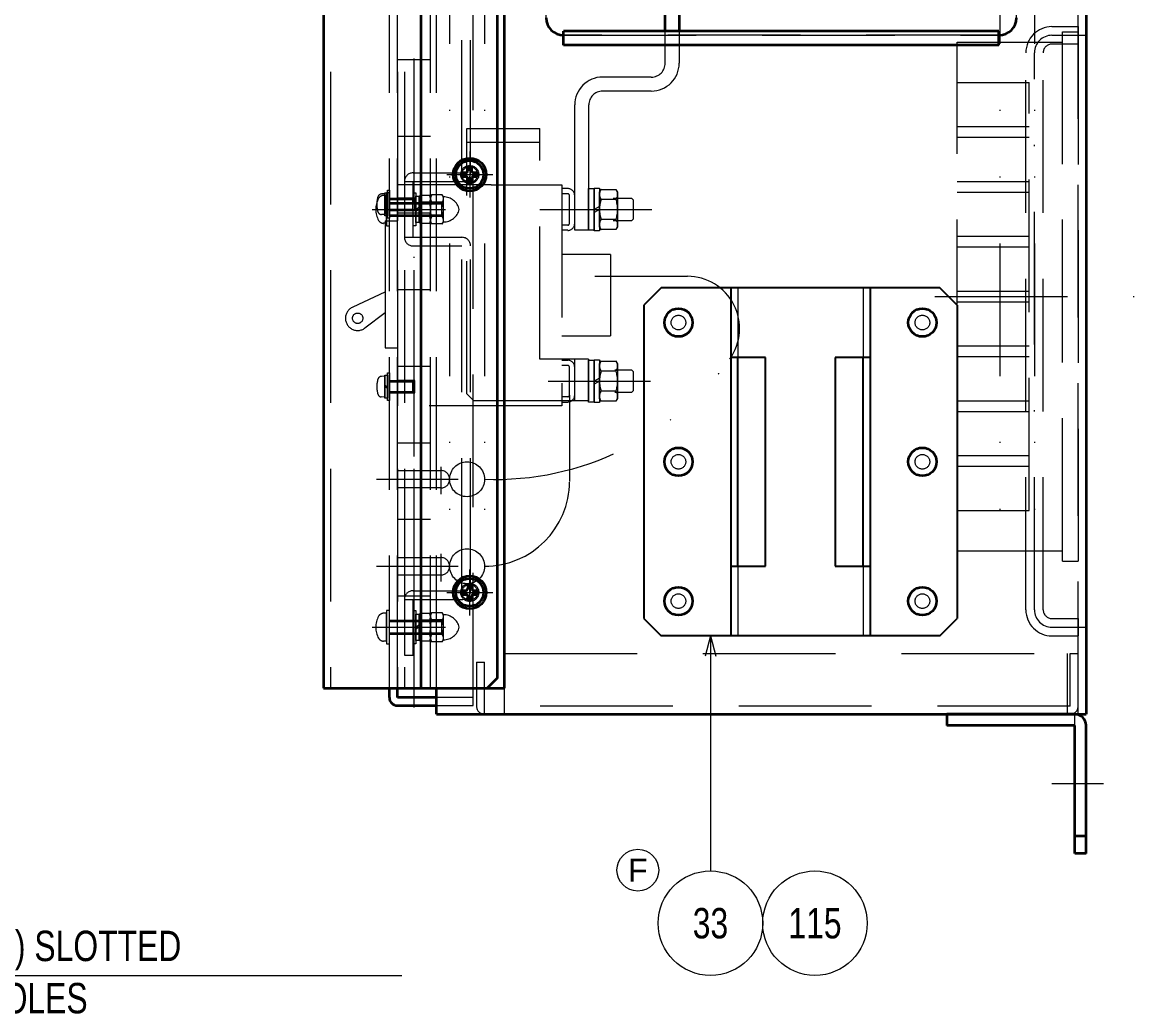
# Model space of a CAD drawing. Header units: millimetres. Extents: x 10 to 832, y 7 to 590.
# Drawn here: x 546.5 to 653, y 216.3 to 311.3 of the extents above; entities that cross this region are included whole.
import ezdxf
from ezdxf.enums import TextEntityAlignment as Align

# ---------------------------------------------------------------- set-up
doc = ezdxf.new("R2010")
doc.units = ezdxf.units.MM
for name, pattern in [('DASHDOT', [25.3, 12.7, -6.3, 0, -6.3]), ('DASHED', [19, 12.7, -6.3]), ('DIVIDE', [31.6, 12.7, -6.3, 0, -6.3, 0, -6.3])]:
    doc.linetypes.add(name, pattern=pattern)
for name, color, linetype in [('GR1_01', 7, 'Continuous'), ('GR1_02', 7, 'Continuous'), ('GR1_03', 7, 'Continuous'), ('GR1_04', 7, 'Continuous'), ('GR1_05', 7, 'Continuous'), ('GR1_06', 7, 'Continuous'), ('GR1_07', 7, 'Continuous'), ('GR1_10', 7, 'Continuous'), ('GR1_11', 7, 'Continuous'), ('GR1_15', 7, 'Continuous'), ('GR1_16', 7, 'Continuous'), ('GR1_17', 7, 'Continuous'), ('GR1_teisei', 7, 'Continuous')]:
    doc.layers.add(name, color=color, linetype=linetype)
doc.styles.add('HG丸ｺﾞｼｯｸM-PRO', font='')
doc.styles.get('HG丸ｺﾞｼｯｸM-PRO').set_extended_font_data('HG丸ｺﾞｼｯｸM-PRO')

# ---------------------------------------------------------------- blocks, each defined once
blk = doc.blocks.new('BLKF075')
at = {"layer": 'GR1_01', "color": 3, "linetype": 'Continuous', "lineweight": 35}
for p, q in [((581.67, 382.5), (581.67, 383.4)), ((582.43, 384.17), (586.17, 384.17)), ((582.43, 383.4), (586.17, 383.4)), ((582.43, 382.5), (582.43, 383.4)), ((581.67, 246.6), (581.67, 247.5)), ((582.43, 246.6), (582.43, 247.5)), ((586.17, 246.6), (582.43, 246.6)), ((582.43, 245.83), (586.17, 245.83))]:
    blk.add_line(p, q, dxfattribs=at)
at = {"layer": 'GR1_01', "color": 4, "linetype": 'DASHED', "lineweight": 13}
for p, q in [((586.17, 384.17), (589.67, 384.17)), ((586.17, 383.4), (589.67, 383.4)), ((589.67, 245.83), (589.67, 384.17)), ((581.67, 247.5), (581.67, 382.5)), ((582.43, 247.5), (582.43, 382.5)), ((589.67, 246.6), (586.17, 246.6)), ((586.17, 245.83), (589.67, 245.83))]:
    blk.add_line(p, q, dxfattribs=at)
at = {"layer": 'GR1_01', "color": 3, "linetype": 'Continuous', "lineweight": 35}
for centre, start, end in [((582.43, 383.4), 90, 180), ((582.43, 246.6), 180, 270)]:
    blk.add_arc(centre, 0.767, start, end, dxfattribs=at)
blk = doc.blocks.new('BLKF077')
at = {"layer": 'GR1_02', "color": 3, "linetype": 'Continuous', "lineweight": 35}
for p, q in [((586.17, 385), (648.33, 385)), ((586.17, 382.5), (586.17, 385)), ((648.33, 385), (648.33, 245)), ((586.17, 245), (586.17, 247.5)), ((586.17, 245), (648.33, 245))]:
    blk.add_line(p, q, dxfattribs=at)
at = {"layer": 'GR1_02', "color": 4, "linetype": 'DASHED', "lineweight": 13}
for p, q in [((647.57, 245), (647.57, 385)), ((586.17, 247.5), (586.17, 382.5))]:
    blk.add_line(p, q, dxfattribs=at)
blk = doc.blocks.new('BLKF078')
at = {"layer": 'GR1_02', "color": 4, "linetype": 'DASHED', "lineweight": 13}
for p, q in [((592.67, 245), (592.67, 250.83)), ((592.67, 250.83), (646.57, 250.83)), ((646.57, 245), (646.57, 250.83)), ((646.8, 245.77), (646.8, 250.83)), ((646.8, 250.83), (647.57, 250.83)), ((647.57, 245.77), (647.57, 250.83)), ((590, 250), (590.77, 250)), ((590, 250), (590, 245.77)), ((590.77, 245), (590.77, 250)), ((646.8, 245.77), (590.77, 245.77)), ((590.77, 245), (646.8, 245))]:
    blk.add_line(p, q, dxfattribs=at)
for centre, start, end in [((590.77, 245.77), 180, 270), ((646.8, 245.77), 270, 0)]:
    blk.add_arc(centre, 0.767, start, end, dxfattribs=at)
blk = doc.blocks.new('BLKF081')
at = {"layer": 'GR1_07', "color": 4, "linetype": 'DASHDOT', "lineweight": 13}
for p, q in [((584.02, 383.99), (584.02, 245.66)), ((589.35, 374.47), (589.35, 378.87)), ((587.15, 376.67), (591.55, 376.67)), ((580.36, 373.33), (586.36, 373.33)), ((589.35, 334.47), (589.35, 338.87)), ((587.15, 336.67), (591.55, 336.67)), ((580.36, 333.33), (586.36, 333.33)), ((589.35, 298.87), (589.35, 294.47)), ((587.15, 296.67), (591.55, 296.67)), ((580.36, 293.33), (586.36, 293.33)), ((589.35, 254.47), (589.35, 258.87)), ((587.15, 256.67), (591.55, 256.67)), ((580.36, 253.33), (586.36, 253.33))]:
    blk.add_line(p, q, dxfattribs=at)
at = {"layer": 'GR1_07', "color": 4, "linetype": 'DASHED', "lineweight": 13}
for p, q in [((582.43, 382.5), (582.43, 247.5)), ((591.02, 382.5), (582.43, 382.5)), ((583.1, 382.5), (583.1, 247.5)), ((585.6, 247.5), (585.6, 382.5)), ((582.43, 373.67), (584.1, 373.67)), ((584.1, 373.67), (585.6, 373.67)), ((582.43, 366.33), (584.1, 366.33)), ((584.1, 366.33), (585.6, 366.33)), ((582.43, 359), (584.1, 359)), ((584.1, 359), (585.6, 359)), ((582.43, 351.67), (584.1, 351.67)), ((584.1, 351.67), (585.6, 351.67)), ((582.43, 344.33), (584.1, 344.33)), ((584.1, 344.33), (585.6, 344.33)), ((582.43, 337), (584.1, 337)), ((584.1, 337), (585.6, 337)), ((582.43, 329.67), (584.1, 329.67)), ((584.1, 329.67), (585.6, 329.67)), ((582.43, 322.33), (584.1, 322.33)), ((584.1, 322.33), (585.6, 322.33)), ((582.43, 315), (584.1, 315)), ((584.1, 315), (585.6, 315)), ((582.43, 307.67), (584.1, 307.67)), ((584.1, 307.67), (585.6, 307.67)), ((582.43, 300.33), (584.1, 300.33)), ((584.1, 300.33), (585.6, 300.33)), ((582.43, 293), (584.1, 293)), ((584.1, 293), (585.6, 293)), ((582.43, 285.67), (584.1, 285.67)), ((584.1, 285.67), (585.6, 285.67)), ((582.43, 278.33), (584.1, 278.33)), ((584.1, 278.33), (585.6, 278.33)), ((582.43, 271), (584.1, 271)), ((584.1, 271), (585.6, 271)), ((582.43, 263.67), (584.1, 263.67)), ((584.1, 263.67), (585.6, 263.67)), ((582.43, 256.33), (584.1, 256.33)), ((584.1, 256.33), (585.6, 256.33)), ((582.43, 247.5), (591.02, 247.5))]:
    blk.add_line(p, q, dxfattribs=at)
at = {"layer": 'GR1_07', "color": 3, "linetype": 'Continuous', "lineweight": 35}
for p, q in [((592.68, 382.5), (591.02, 382.5)), ((592.68, 247.5), (592.68, 382.5)), ((591.02, 247.5), (592.68, 247.5))]:
    blk.add_line(p, q, dxfattribs=at)
at = {"layer": 'GR1_07', "color": 4, "linetype": 'DASHED', "lineweight": 13}
for centre in [(589.35, 376.67), (589.35, 336.67), (589.35, 296.67), (589.35, 256.67)]:
    blk.add_circle(centre, 0.867, dxfattribs=at)
blk = doc.blocks.new('BLKF083')
at = {"layer": 'GR1_10', "color": 3, "linetype": 'Continuous', "lineweight": 35}
for p, q in [((589.17, 297.4), (589.53, 297.4)), ((589.17, 297.4), (589.17, 297.03)), ((589.53, 297.4), (589.53, 297.03)), ((588.62, 296.85), (588.62, 296.48)), ((588.62, 296.85), (588.98, 296.85)), ((588.62, 296.48), (588.98, 296.48)), ((589.17, 296.3), (589.17, 295.93)), ((589.53, 296.3), (589.53, 295.93)), ((589.72, 296.85), (590.08, 296.85)), ((589.72, 296.48), (590.08, 296.48)), ((590.08, 296.85), (590.08, 296.48)), ((589.17, 295.93), (589.53, 295.93))]:
    blk.add_line(p, q, dxfattribs=at)
for radius in [1.58, 1.33]:
    blk.add_circle((589.35, 296.67), radius, dxfattribs=at)
for centre, start, end in [((588.98, 297.03), 270, 0), ((589.72, 297.03), 180, 270), ((588.98, 296.3), 0, 90), ((589.72, 296.3), 90, 180)]:
    blk.add_arc(centre, 0.183, start, end, dxfattribs=at)
blk = doc.blocks.new('BLKF084')
at = {"layer": 'GR1_10', "color": 3, "linetype": 'Continuous', "lineweight": 35}
for p, q in [((588.62, 256.85), (588.62, 256.48)), ((588.62, 256.85), (588.98, 256.85)), ((589.17, 257.4), (589.53, 257.4)), ((589.17, 257.4), (589.17, 257.03)), ((589.53, 257.4), (589.53, 257.03)), ((589.72, 256.85), (590.08, 256.85)), ((590.08, 256.85), (590.08, 256.48)), ((588.62, 256.48), (588.98, 256.48)), ((589.17, 256.3), (589.17, 255.93)), ((589.17, 255.93), (589.53, 255.93)), ((589.53, 256.3), (589.53, 255.93)), ((589.72, 256.48), (590.08, 256.48))]:
    blk.add_line(p, q, dxfattribs=at)
for radius in [1.58, 1.33]:
    blk.add_circle((589.35, 256.67), radius, dxfattribs=at)
for centre, start, end in [((588.98, 257.03), 270, 0), ((589.72, 257.03), 180, 270), ((588.98, 256.3), 0, 90), ((589.72, 256.3), 90, 180)]:
    blk.add_arc(centre, 0.183, start, end, dxfattribs=at)
blk = doc.blocks.new('BLKF086')
at = {"layer": 'GR1_04', "color": 4, "linetype": 'DASHED', "lineweight": 13}
for p, q in [((591.41, 295.69), (582.43, 295.69)), ((582.43, 295.69), (582.43, 292.24)), ((591.41, 295.69), (598.17, 295.69)), ((598.17, 295.69), (598.17, 274.53)), ((598.73, 295.33), (598.17, 295.33)), ((598.73, 294.83), (598.17, 294.83)), ((598.9, 291.99), (598.9, 294.66)), ((599.4, 291.99), (599.4, 294.66)), ((604.85, 294.39), (603.07, 294.39)), ((604.85, 294.39), (605.02, 294.22)), ((605.02, 292.44), (605.02, 294.22)), ((581.25, 292.24), (581.67, 292.24)), ((581.25, 292.24), (581.25, 280.08)), ((581.67, 292.24), (582.43, 292.24)), ((598.73, 291.83), (598.17, 291.83)), ((603.07, 292.27), (604.85, 292.27)), ((605.02, 292.44), (604.85, 292.27)), ((598.73, 291.33), (598.17, 291.33)), ((602.83, 289.01), (598.17, 289.01)), ((602.83, 289.01), (602.83, 281.22)), ((581.24, 285.42), (578.17, 283.98)), ((579.33, 281.98), (581.25, 283.47)), ((598.17, 281.22), (602.83, 281.22)), ((581.25, 280.08), (581.67, 280.08)), ((581.67, 280.08), (582.43, 280.08)), ((582.43, 280.08), (582.43, 274.53)), ((598.17, 278.89), (598.73, 278.89)), ((598.73, 278.39), (598.17, 278.39)), ((598.9, 275.56), (598.9, 278.23)), ((599.4, 275.56), (599.4, 278.23)), ((604.85, 277.95), (603.23, 277.95)), ((604.85, 277.95), (605.02, 277.79)), ((605.02, 276), (605.02, 277.79)), ((603.23, 275.84), (604.85, 275.84)), ((605.02, 276), (604.85, 275.84)), ((598.73, 275.39), (598.17, 275.39)), ((598.17, 274.89), (598.73, 274.89)), ((598.17, 274.53), (582.43, 274.53))]:
    blk.add_line(p, q, dxfattribs=at)
blk.add_circle((578.63, 282.91), 0.5, dxfattribs=at)
for centre, radius, start, end in [((598.73, 294.66), 0.667, 0, 90), ((598.73, 294.66), 0.167, 0, 90), ((598.73, 291.99), 0.667, 270, 0), ((598.73, 291.99), 0.167, 270, 0), ((578.63, 282.91), 1.17, 113.3364, 306.7648), ((598.73, 278.23), 0.667, 0, 90), ((598.73, 278.23), 0.167, 0, 90), ((598.73, 275.56), 0.667, 270, 0), ((598.73, 275.56), 0.167, 270, 0)]:
    blk.add_arc(centre, radius, start, end, dxfattribs=at)
blk = doc.blocks.new('BLKF085')
at = {"layer": 'GR1_04', "color": 4, "linetype": 'DASHED', "lineweight": 13}
for p, q in [((584.1, 294.41), (582.43, 294.41)), ((584.1, 293.24), (584.1, 294.41)), ((582.43, 293.24), (584.1, 293.24)), ((584.1, 276.94), (582.43, 276.94)), ((584.1, 275.78), (584.1, 276.94)), ((582.43, 275.78), (584.1, 275.78))]:
    blk.add_line(p, q, dxfattribs=at)
blk.add_blockref('BLKF086', (0, 0), dxfattribs=at)
blk = doc.blocks.new('BLKF087')
at = {"layer": 'GR1_04', "color": 4, "linetype": 'DASHED', "lineweight": 13}
for p, q in [((581.23, 294.93), (581.5, 294.93)), ((581.23, 292.73), (581.23, 294.93)), ((581.5, 295.16), (581.67, 295.16)), ((581.5, 292.49), (581.5, 295.16)), ((581.5, 294.93), (581.5, 292.73)), ((581.67, 295.16), (581.67, 292.49)), ((581.23, 294.83), (580.9, 294.81)), ((581.23, 294.83), (581.23, 292.83)), ((581.23, 293.98), (581.5, 293.83)), ((581.23, 293.83), (581.5, 293.67)), ((581.67, 294.41), (583.88, 294.41)), ((581.67, 294.41), (581.67, 293.24)), ((581.67, 294.29), (583.88, 294.29)), ((583.88, 294.41), (583.88, 293.24)), ((581.23, 292.83), (580.9, 292.84)), ((581.67, 293.36), (583.88, 293.36)), ((581.67, 293.24), (583.88, 293.24)), ((581.5, 292.73), (581.23, 292.73)), ((581.67, 292.49), (581.5, 292.49))]:
    blk.add_line(p, q, dxfattribs=at)
for centre, radius, start, end in [((583.13, 293.83), 2.67, 164.458, 195.542), ((580.92, 294.44), 0.367, 93, 164.458), ((580.92, 293.21), 0.367, 195.542, 267)]:
    blk.add_arc(centre, radius, start, end, dxfattribs=at)
blk = doc.blocks.new('BLKF088')
at = {"layer": 'GR1_04', "color": 4, "linetype": 'DASHED', "lineweight": 13}
for p, q in [((581.23, 277.36), (580.9, 277.34)), ((581.23, 277.46), (581.5, 277.46)), ((581.23, 275.26), (581.23, 277.46)), ((581.23, 277.36), (581.23, 275.36)), ((581.5, 277.69), (581.67, 277.69)), ((581.5, 275.03), (581.5, 277.69)), ((581.5, 277.46), (581.5, 275.26)), ((581.67, 277.69), (581.67, 275.03)), ((581.67, 276.94), (583.88, 276.94)), ((581.67, 276.94), (581.67, 275.78)), ((581.67, 276.83), (583.88, 276.83)), ((583.88, 276.94), (583.88, 275.78)), ((581.23, 276.51), (581.5, 276.36)), ((581.23, 276.36), (581.5, 276.21)), ((581.67, 275.89), (583.88, 275.89)), ((581.67, 275.78), (583.88, 275.78)), ((581.23, 275.36), (580.9, 275.38)), ((581.5, 275.26), (581.23, 275.26)), ((581.67, 275.03), (581.5, 275.03))]:
    blk.add_line(p, q, dxfattribs=at)
for centre, radius, start, end in [((583.13, 276.36), 2.67, 164.458, 195.542), ((580.92, 276.98), 0.367, 93, 164.458), ((580.92, 275.74), 0.367, 195.542, 267)]:
    blk.add_arc(centre, radius, start, end, dxfattribs=at)
blk = doc.blocks.new('BLKF111')
at = {"layer": 'GR1_05', "color": 4, "linetype": 'DASHED', "lineweight": 13}
for p, q in [((589.07, 275.67), (589.07, 301.09)), ((589.07, 301.09), (596.07, 301.09)), ((596.07, 279.01), (596.07, 301.09)), ((589.07, 299.76), (596.07, 299.76)), ((600.73, 279.01), (596.07, 279.01)), ((599.4, 275.01), (599.4, 279.01)), ((600.73, 279.01), (600.73, 275.01)), ((589.73, 275.01), (589.07, 275.67)), ((600.73, 275.01), (589.73, 275.01))]:
    blk.add_line(p, q, dxfattribs=at)
blk = doc.blocks.new('BLKF201')
at = {"layer": 'GR1_02', "color": 4, "linetype": 'DASHED', "lineweight": 13}
for p, q in [((598.33, 376.67), (640, 376.67)), ((596.67, 311.67), (596.67, 375)), ((641.67, 311.67), (641.67, 375)), ((598.33, 310), (640, 310))]:
    blk.add_line(p, q, dxfattribs=at)
at = {"layer": 'GR1_02', "color": 3, "linetype": 'Continuous', "lineweight": 35}
for centre, start, end in [((598.33, 375), 90, 180), ((640, 375), 360, 90), ((598.33, 311.67), 180, 270), ((640, 311.67), 270, 360)]:
    blk.add_arc(centre, 1.67, start, end, dxfattribs=at)
blk = doc.blocks.new('BLKF204')
at = {"layer": 'GR1_11', "color": 3, "linetype": 'Continuous', "lineweight": 35}
for p, q in [((640, 310.4), (598.33, 310.4)), ((598.33, 309.07), (598.33, 310.4)), ((640, 309.07), (640, 310.4)), ((640, 309.07), (598.33, 309.07))]:
    blk.add_line(p, q, dxfattribs=at)
at = {"layer": 'GR1_11', "color": 4, "linetype": 'DASHED', "lineweight": 13}
blk.add_line((640, 310), (598.33, 310), dxfattribs=at)
blk = doc.blocks.new('BLKF221')
at = {"layer": 'GR1_02', "color": 3, "linetype": 'Continuous', "lineweight": 35}
for p, q in [((647.27, 245), (635, 245)), ((635, 245), (635, 243.93)), ((647.27, 243.93), (635, 243.93)), ((647.27, 231.67), (647.27, 243.93)), ((648.33, 231.67), (648.33, 243.93)), ((648.33, 233.33), (647.27, 233.33)), ((648.33, 231.67), (647.27, 231.67))]:
    blk.add_line(p, q, dxfattribs=at)
at = {"layer": 'GR1_02', "color": 4, "linetype": 'DASHED', "lineweight": 13}
blk.add_line((647.27, 243.93), (647.27, 245), dxfattribs=at)
at = {"layer": 'GR1_02', "color": 4, "linetype": 'DASHDOT', "lineweight": 13}
blk.add_line((650.01, 238.33), (645.06, 238.33), dxfattribs=at)
at = {"layer": 'GR1_02', "color": 3, "linetype": 'Continuous', "lineweight": 35}
blk.add_arc((647.27, 243.93), 1.07, 0, 90, dxfattribs=at)
blk = doc.blocks.new('BLKF243')
at = {"layer": 'GR1_10', "color": 4, "linetype": 'DASHED', "lineweight": 13}
for p, q in [((583.93, 251.75), (583.93, 254.92)), ((583.93, 254.92), (584.2, 254.92)), ((584.2, 254.92), (584.2, 251.75)), ((584.2, 252.07), (584.2, 254.6)), ((584.2, 254.6), (584.53, 254.6)), ((584.53, 254.5), (584.64, 254.68)), ((584.53, 254.6), (584.53, 252.07)), ((584.53, 252.17), (584.53, 254.5)), ((584.64, 254.68), (585.5, 254.68)), ((585.5, 254.68), (585.6, 254.5)), ((585.6, 254.5), (585.6, 252.17)), ((584.53, 253.53), (584.2, 253.33)), ((585.5, 254.01), (584.64, 254.01)), ((584.53, 253.33), (584.2, 253.14)), ((585.5, 252.66), (584.64, 252.66)), ((584.2, 251.75), (583.93, 251.75)), ((584.53, 252.07), (584.2, 252.07)), ((584.64, 251.99), (584.53, 252.17)), ((585.5, 251.99), (584.64, 251.99)), ((585.6, 252.17), (585.5, 251.99))]:
    blk.add_line(p, q, dxfattribs=at)
for centre, radius, start, end in [((585.13, 254.34), 0.596, 145.6158, 214.3842), ((585, 254.34), 0.596, 325.6158, 34.3842), ((586.76, 253.33), 2.23, 162.412, 197.588), ((583.37, 253.33), 2.23, 342.412, 17.588), ((585.13, 252.32), 0.596, 145.6158, 214.3842), ((585, 252.32), 0.596, 325.6158, 34.3842)]:
    blk.add_arc(centre, radius, start, end, dxfattribs=at)
blk = doc.blocks.new('BLKF244')
at = {"layer": 'GR1_10', "color": 4, "linetype": 'DASHED', "lineweight": 13}
for p, q in [((585.71, 254.72), (585.6, 254.54)), ((585.6, 254.38), (585.6, 254.54)), ((586.73, 254.72), (585.71, 254.72)), ((586.84, 254.54), (586.73, 254.72)), ((586.84, 254.38), (586.84, 254.54)), ((585.6, 253.33), (585.6, 254.38)), ((586.73, 254.03), (585.71, 254.03)), ((586.84, 253.33), (586.84, 254.38)), ((585.6, 252.29), (585.6, 253.33)), ((586.73, 252.64), (585.71, 252.64)), ((586.84, 252.29), (586.84, 253.33)), ((585.6, 252.13), (585.6, 252.29)), ((585.6, 252.13), (585.71, 251.94)), ((586.73, 251.94), (585.71, 251.94)), ((586.73, 251.94), (586.84, 252.13)), ((586.84, 252.13), (586.84, 252.29))]:
    blk.add_line(p, q, dxfattribs=at)
for centre, start, end in [((586.84, 252.98), 12.9987, 90), ((586.84, 253.68), 270, 347.0013)]:
    blk.add_arc(centre, 1.55, start, end, dxfattribs=at)
for points in [[(585.71, 254.72), (585.64, 254.61), (585.6, 254.49), (585.6, 254.38)], [(586.73, 254.03), (586.8, 254.14), (586.84, 254.26), (586.84, 254.38)], [(585.71, 252.64), (585.64, 252.53), (585.6, 252.41), (585.6, 252.29)], [(586.73, 251.94), (586.8, 252.06), (586.84, 252.17), (586.84, 252.29)]]:
    blk.add_open_spline(points, degree=3, dxfattribs=at)
for points in [[(586.84, 254.38), (586.84, 254.43), (586.83, 254.49), (586.79, 254.61), (586.76, 254.67), (586.73, 254.72)], [(585.6, 254.38), (585.6, 254.32), (585.61, 254.26), (585.65, 254.14), (585.67, 254.08), (585.71, 254.03)], [(585.6, 253.33), (585.6, 253.45), (585.61, 253.57), (585.65, 253.8), (585.68, 253.92), (585.71, 254.03)], [(586.84, 253.33), (586.84, 253.45), (586.83, 253.57), (586.79, 253.8), (586.76, 253.92), (586.73, 254.03)], [(585.71, 252.64), (585.67, 252.75), (585.65, 252.87), (585.61, 253.1), (585.6, 253.22), (585.6, 253.33)], [(586.73, 252.64), (586.76, 252.75), (586.79, 252.87), (586.83, 253.1), (586.84, 253.22), (586.84, 253.33)], [(586.84, 252.29), (586.84, 252.35), (586.83, 252.41), (586.79, 252.53), (586.76, 252.58), (586.73, 252.64)], [(585.6, 252.29), (585.6, 252.23), (585.61, 252.17), (585.65, 252.06), (585.67, 252), (585.71, 251.94)]]:
    blk.add_open_spline(points, degree=3, knots=[0, 0, 0, 0, 0.5, 0.5, 1, 1, 1, 1], dxfattribs=at)
blk = doc.blocks.new('BLKF245')
at = {"layer": 'GR1_10', "color": 4, "linetype": 'DASHED', "lineweight": 13}
for p, q in [((581.4, 254.67), (581.11, 254.67)), ((581.67, 254.92), (581.4, 254.92)), ((581.4, 254.92), (581.4, 251.75)), ((581.4, 252), (581.4, 254.67)), ((581.67, 251.75), (581.67, 254.92)), ((581.67, 254), (586.69, 254)), ((581.67, 252.67), (581.67, 254)), ((581.67, 253.87), (586.69, 253.87)), ((586.69, 252.67), (586.69, 254)), ((581.67, 252.8), (586.69, 252.8)), ((581.67, 252.67), (586.69, 252.67)), ((581.4, 252), (581.11, 252)), ((581.4, 251.75), (581.67, 251.75))]:
    blk.add_line(p, q, dxfattribs=at)
at = {"layer": 'GR1_10', "color": 4, "linetype": 'DASHDOT', "lineweight": 13}
blk.add_line((580.03, 253.33), (587.03, 253.33), dxfattribs=at)
at = {"layer": 'GR1_10', "color": 4, "linetype": 'DASHED', "lineweight": 13}
for centre, radius, start, end in [((581.11, 254.13), 0.542, 90, 150.8446), ((582.53, 253.33), 2.17, 150.8446, 209.1554), ((581.11, 252.54), 0.542, 209.1554, 270)]:
    blk.add_arc(centre, radius, start, end, dxfattribs=at)
blk = doc.blocks.new('BLKF246')
at = {"layer": 'GR1_10', "color": 4, "linetype": 'DASHED', "lineweight": 13}
for p, q in [((583.93, 291.75), (583.93, 294.92)), ((583.93, 294.92), (584.2, 294.92)), ((584.2, 294.92), (584.2, 291.75)), ((584.2, 292.07), (584.2, 294.6)), ((584.2, 294.6), (584.53, 294.6)), ((584.53, 294.5), (584.64, 294.68)), ((584.53, 294.6), (584.53, 292.07)), ((584.53, 292.17), (584.53, 294.5)), ((584.64, 294.68), (585.5, 294.68)), ((585.5, 294.01), (584.64, 294.01)), ((585.5, 294.68), (585.6, 294.5)), ((585.6, 294.5), (585.6, 292.17)), ((584.53, 293.53), (584.2, 293.33)), ((584.53, 293.33), (584.2, 293.14)), ((584.2, 291.75), (583.93, 291.75)), ((584.53, 292.07), (584.2, 292.07)), ((584.64, 291.99), (584.53, 292.17)), ((585.5, 292.66), (584.64, 292.66)), ((585.5, 291.99), (584.64, 291.99)), ((585.6, 292.17), (585.5, 291.99))]:
    blk.add_line(p, q, dxfattribs=at)
for centre, radius, start, end in [((585.13, 294.34), 0.596, 145.6158, 214.3842), ((586.76, 293.33), 2.23, 162.412, 197.588), ((585, 294.34), 0.596, 325.6158, 34.3842), ((583.37, 293.33), 2.23, 342.412, 17.588), ((585.13, 292.32), 0.596, 145.6158, 214.3842), ((585, 292.32), 0.596, 325.6158, 34.3842)]:
    blk.add_arc(centre, radius, start, end, dxfattribs=at)
blk = doc.blocks.new('BLKF247')
at = {"layer": 'GR1_10', "color": 4, "linetype": 'DASHED', "lineweight": 13}
for p, q in [((585.71, 294.72), (585.6, 294.54)), ((585.6, 294.38), (585.6, 294.54)), ((585.6, 293.33), (585.6, 294.38)), ((586.73, 294.72), (585.71, 294.72)), ((586.73, 294.03), (585.71, 294.03)), ((586.84, 294.54), (586.73, 294.72)), ((586.84, 294.38), (586.84, 294.54)), ((586.84, 293.33), (586.84, 294.38)), ((585.6, 292.29), (585.6, 293.33)), ((586.84, 292.29), (586.84, 293.33)), ((585.6, 292.13), (585.6, 292.29)), ((585.6, 292.13), (585.71, 291.94)), ((586.73, 292.64), (585.71, 292.64)), ((586.73, 291.94), (585.71, 291.94)), ((586.73, 291.94), (586.84, 292.13)), ((586.84, 292.13), (586.84, 292.29))]:
    blk.add_line(p, q, dxfattribs=at)
for centre, start, end in [((586.84, 292.98), 12.9987, 90), ((586.84, 293.68), 270, 347.0013)]:
    blk.add_arc(centre, 1.55, start, end, dxfattribs=at)
for points in [[(585.71, 294.72), (585.64, 294.61), (585.6, 294.49), (585.6, 294.38)], [(586.73, 294.03), (586.8, 294.14), (586.84, 294.26), (586.84, 294.38)], [(585.71, 292.64), (585.64, 292.53), (585.6, 292.41), (585.6, 292.29)], [(586.73, 291.94), (586.8, 292.06), (586.84, 292.17), (586.84, 292.29)]]:
    blk.add_open_spline(points, degree=3, dxfattribs=at)
for points in [[(585.6, 294.38), (585.6, 294.32), (585.61, 294.26), (585.65, 294.14), (585.67, 294.08), (585.71, 294.03)], [(585.6, 293.33), (585.6, 293.45), (585.61, 293.57), (585.65, 293.8), (585.68, 293.92), (585.71, 294.03)], [(586.84, 294.38), (586.84, 294.43), (586.83, 294.49), (586.79, 294.61), (586.76, 294.67), (586.73, 294.72)], [(586.84, 293.33), (586.84, 293.45), (586.83, 293.57), (586.79, 293.8), (586.76, 293.92), (586.73, 294.03)], [(585.71, 292.64), (585.67, 292.75), (585.65, 292.87), (585.61, 293.1), (585.6, 293.22), (585.6, 293.33)], [(586.73, 292.64), (586.76, 292.75), (586.79, 292.87), (586.83, 293.1), (586.84, 293.22), (586.84, 293.33)], [(585.6, 292.29), (585.6, 292.23), (585.61, 292.17), (585.65, 292.06), (585.67, 292), (585.71, 291.94)], [(586.84, 292.29), (586.84, 292.35), (586.83, 292.41), (586.79, 292.53), (586.76, 292.58), (586.73, 292.64)]]:
    blk.add_open_spline(points, degree=3, knots=[0, 0, 0, 0, 0.5, 0.5, 1, 1, 1, 1], dxfattribs=at)
blk = doc.blocks.new('BLKF248')
at = {"layer": 'GR1_10', "color": 4, "linetype": 'DASHED', "lineweight": 13}
for p, q in [((581.67, 294.92), (581.4, 294.92)), ((581.4, 294.92), (581.4, 291.75)), ((581.67, 291.75), (581.67, 294.92)), ((581.4, 294.67), (581.11, 294.67)), ((581.4, 292), (581.4, 294.67)), ((581.67, 294), (586.69, 294)), ((581.67, 292.67), (581.67, 294)), ((581.67, 293.87), (586.69, 293.87)), ((586.69, 292.67), (586.69, 294)), ((581.67, 292.8), (586.69, 292.8)), ((581.4, 292), (581.11, 292)), ((581.4, 291.75), (581.67, 291.75)), ((581.67, 292.67), (586.69, 292.67))]:
    blk.add_line(p, q, dxfattribs=at)
at = {"layer": 'GR1_10', "color": 4, "linetype": 'DASHDOT', "lineweight": 13}
blk.add_line((580.03, 293.33), (587.03, 293.33), dxfattribs=at)
at = {"layer": 'GR1_10', "color": 4, "linetype": 'DASHED', "lineweight": 13}
for centre, radius, start, end in [((582.53, 293.33), 2.17, 150.8446, 209.1554), ((581.11, 294.13), 0.542, 90, 150.8446), ((581.11, 292.54), 0.542, 209.1554, 270)]:
    blk.add_arc(centre, radius, start, end, dxfattribs=at)
blk = doc.blocks.new('BLKF261')
at = {"layer": 'GR1_01', "color": 4, "linetype": 'DASHED', "lineweight": 13}
for p, q in [((582.43, 268.33), (586.6, 268.33)), ((586.6, 266.67), (582.43, 266.67))]:
    blk.add_line(p, q, dxfattribs=at)
blk.add_arc((586.6, 267.5), 0.833, 270, 90, dxfattribs=at)
blk = doc.blocks.new('BLKF260')
at = {"layer": 'GR1_01', "color": 4, "linetype": 'DASHDOT', "lineweight": 13}
for p, q in [((586.6, 268.7), (586.6, 266.06)), ((580.42, 267.5), (588.24, 267.5))]:
    blk.add_line(p, q, dxfattribs=at)
at = {"layer": 'GR1_01', "color": 4, "linetype": 'DASHED', "lineweight": 13}
blk.add_blockref('BLKF261', (0, 0), dxfattribs=at)
blk = doc.blocks.new('BLKF263')
at = {"layer": 'GR1_01', "color": 4, "linetype": 'DASHED', "lineweight": 13}
for p, q in [((582.43, 260), (586.6, 260)), ((586.6, 258.33), (582.43, 258.33))]:
    blk.add_line(p, q, dxfattribs=at)
blk.add_arc((586.6, 259.17), 0.833, 270, 90, dxfattribs=at)
blk = doc.blocks.new('BLKF262')
at = {"layer": 'GR1_01', "color": 4, "linetype": 'DASHDOT', "lineweight": 13}
for p, q in [((586.6, 260.37), (586.6, 257.72)), ((580.42, 259.17), (588.24, 259.17))]:
    blk.add_line(p, q, dxfattribs=at)
at = {"layer": 'GR1_01', "color": 4, "linetype": 'DASHED', "lineweight": 13}
blk.add_blockref('BLKF263', (0, 0), dxfattribs=at)
blk = doc.blocks.new('BLKF303')
at = {"layer": 'GR1_06', "color": 4, "linetype": 'DASHED', "lineweight": 13}
for p, q in [((636.01, 309.34), (646.07, 309.34)), ((636.01, 260.66), (636.01, 309.34)), ((646.07, 260.66), (646.07, 309.34)), ((636.01, 305.49), (642.89, 305.49)), ((642.89, 264.51), (642.89, 305.49)), ((636.01, 301.26), (642.89, 301.26)), ((636.01, 300.24), (642.89, 300.24)), ((636.01, 296.01), (642.89, 296.01)), ((636.01, 294.99), (642.89, 294.99)), ((636.01, 290.76), (642.89, 290.76)), ((636.01, 289.74), (642.89, 289.74)), ((636.01, 285.51), (642.89, 285.51)), ((636.01, 284.49), (642.89, 284.49)), ((636.01, 280.26), (642.89, 280.26)), ((636.01, 279.24), (642.89, 279.24)), ((636.01, 275.01), (642.89, 275.01)), ((636.01, 273.99), (642.89, 273.99)), ((636.01, 269.76), (642.89, 269.76)), ((636.01, 268.74), (642.89, 268.74)), ((636.01, 264.51), (642.89, 264.51)), ((636.01, 260.66), (646.07, 260.66))]:
    blk.add_line(p, q, dxfattribs=at)
at = {"layer": 'GR1_06', "color": 4, "linetype": 'DASHDOT', "lineweight": 13}
blk.add_line((633.85, 285), (652.99, 285), dxfattribs=at)
blk = doc.blocks.new('BLKF304')
at = {"layer": 'GR1_02', "color": 4, "linetype": 'DASHED', "lineweight": 13}
for p, q in [((646.07, 259.67), (646.07, 310.33)), ((646.07, 310.33), (647.57, 310.33)), ((647.57, 310.33), (647.57, 259.67)), ((646.07, 259.67), (647.57, 259.67))]:
    blk.add_line(p, q, dxfattribs=at)
blk = doc.blocks.new('BLKF305')
at = {"layer": 'GR1_02', "color": 4, "linetype": 'DASHED', "lineweight": 13}
for p, q in [((645.07, 310.83), (647.57, 310.83)), ((647.57, 310.83), (647.57, 309.17)), ((645.07, 309.17), (647.57, 309.17)), ((642.57, 255), (642.57, 308.33)), ((644.23, 255), (644.23, 308.33)), ((645.07, 254.17), (647.57, 254.17)), ((647.57, 254.17), (647.57, 252.5)), ((645.07, 252.5), (647.57, 252.5))]:
    blk.add_line(p, q, dxfattribs=at)
at = {"layer": 'GR1_02', "color": 4, "linetype": 'DASHDOT', "lineweight": 13}
for p, q in [((645.07, 310), (648.46, 310)), ((643.4, 255), (643.4, 308.33)), ((645.07, 253.33), (648.35, 253.33))]:
    blk.add_line(p, q, dxfattribs=at)
at = {"layer": 'GR1_02', "color": 4, "linetype": 'DASHED', "lineweight": 13}
for centre, radius, start, end in [((645.07, 308.33), 2.5, 90, 180), ((645.07, 308.33), 0.833, 90, 180), ((645.07, 255), 2.5, 180, 270), ((645.07, 255), 0.833, 180, 270)]:
    blk.add_arc(centre, radius, start, end, dxfattribs=at)
at = {"layer": 'GR1_02', "color": 4, "linetype": 'DASHDOT', "lineweight": 13}
for centre, start, end in [((645.07, 308.33), 90, 180), ((645.07, 255), 180, 270)]:
    blk.add_arc(centre, 1.67, start, end, dxfattribs=at)
blk = doc.blocks.new('BLKF308')
at = {"layer": 'GR1_05', "color": 3, "linetype": 'Continuous', "lineweight": 35}
for p, q in [((599.4, 342.23), (600.73, 342.23)), ((599.4, 331.89), (599.4, 342.23)), ((600.73, 342.23), (600.73, 331.89)), ((602.07, 330.56), (606.73, 330.56)), ((606.73, 329.23), (602.07, 329.23)), ((609.4, 317.93), (609.4, 310.4)), ((608.07, 310.4), (608.07, 316.1))]:
    blk.add_line(p, q, dxfattribs=at)
at = {"layer": 'GR1_05', "color": 4, "linetype": 'DASHED', "lineweight": 13}
for p, q in [((608.07, 316.1), (608.07, 327.89)), ((609.4, 327.89), (609.4, 317.93)), ((608.07, 307.33), (608.07, 310.4)), ((609.4, 310.4), (609.4, 307.33)), ((606.73, 305.99), (602.07, 305.99)), ((606.73, 304.66), (602.07, 304.66)), ((599.4, 291.33), (599.4, 303.33)), ((600.73, 303.33), (600.73, 291.33)), ((600.73, 291.33), (599.4, 291.33))]:
    blk.add_line(p, q, dxfattribs=at)
at = {"layer": 'GR1_05', "color": 3, "linetype": 'Continuous', "lineweight": 35}
for centre, radius, start, end in [((602.07, 331.89), 2.67, 180, 270), ((602.07, 331.89), 1.33, 180, 270), ((606.73, 327.89), 2.67, 67.201, 90), ((606.73, 327.89), 1.33, 39.195, 90)]:
    blk.add_arc(centre, radius, start, end, dxfattribs=at)
at = {"layer": 'GR1_05', "color": 4, "linetype": 'DASHED', "lineweight": 13}
for centre, radius, start, end in [((606.73, 327.89), 2.67, 0, 67.201), ((606.73, 327.89), 1.33, 0, 39.195), ((606.73, 307.33), 2.67, 270, 0), ((606.73, 307.33), 1.33, 270, 0), ((602.07, 303.33), 2.67, 90, 180), ((602.07, 303.33), 1.33, 90, 180)]:
    blk.add_arc(centre, radius, start, end, dxfattribs=at)
blk = doc.blocks.new('BLKF320')
at = {"layer": 'GR1_17', "color": 4, "linetype": 'DIVIDE', "lineweight": 13}
for p, q in [((587.43, 353.68), (587.43, 259.17)), ((590.77, 353.68), (590.77, 259.17)), ((640.07, 353.68), (640.07, 261.92)), ((643.4, 353.68), (643.4, 261.92)), ((601.33, 286.93), (610.18, 286.93)), ((598.9, 275.56), (598.9, 267.3))]:
    blk.add_line(p, q, dxfattribs=at)
for centre in [(589.1, 267.5), (589.1, 259.17)]:
    blk.add_circle(centre, 1.67, dxfattribs=at)
for centre, radius, start, end in [((615.42, 353.68), 27.98, 0, 180), ((615.42, 353.68), 24.65, 0, 180), ((610.18, 281.93), 5, 324.2102, 90), ((591.73, 295.23), 27.75, 268.0209, 324.2102), ((590.77, 267.3), 8.13, 270, 0)]:
    blk.add_arc(centre, radius, start, end, dxfattribs=at)
blk = doc.blocks.new('BLKF325')
at = {"layer": 'GR1_04', "color": 4, "linetype": 'DASHED', "lineweight": 13}
for p, q in [((600.73, 291.33), (600.73, 295.33)), ((600.73, 295.33), (601.27, 295.33)), ((601.27, 291.29), (601.27, 295.36)), ((601.27, 295.36), (601.77, 295.36)), ((601.27, 295.33), (601.27, 291.33)), ((601.77, 295.36), (601.77, 291.29)), ((601.77, 294.99), (601.92, 295.25)), ((601.77, 291.66), (601.77, 294.99)), ((601.92, 295.25), (603.35, 295.25)), ((603.35, 295.25), (603.5, 294.99)), ((603.5, 294.99), (603.5, 291.66)), ((603.35, 294.29), (601.92, 294.29)), ((601.77, 293.62), (601.27, 293.33)), ((601.77, 293.33), (601.27, 293.04)), ((603.35, 292.36), (601.92, 292.36)), ((601.27, 291.33), (600.73, 291.33)), ((601.77, 291.29), (601.27, 291.29)), ((601.92, 291.4), (601.77, 291.66)), ((603.35, 291.4), (601.92, 291.4)), ((603.5, 291.66), (603.35, 291.4))]:
    blk.add_line(p, q, dxfattribs=at)
for centre, radius, start, end in [((602.62, 294.77), 0.852, 145.6158, 214.3842), ((602.65, 294.77), 0.852, 325.6158, 34.3842), ((604.95, 293.33), 3.18, 162.412, 197.588), ((600.32, 293.33), 3.18, 342.412, 17.588), ((602.62, 291.88), 0.852, 145.6158, 214.3842), ((602.65, 291.88), 0.852, 325.6158, 34.3842)]:
    blk.add_arc(centre, radius, start, end, dxfattribs=at)
blk = doc.blocks.new('BLKF326')
at = {"layer": 'GR1_04', "color": 4, "linetype": 'DASHED', "lineweight": 13}
for p, q in [((601.27, 274.86), (601.27, 278.93)), ((601.27, 278.93), (601.77, 278.93)), ((601.77, 278.93), (601.77, 274.86)), ((600.73, 274.89), (600.73, 278.89)), ((600.73, 278.89), (601.27, 278.89)), ((601.27, 278.89), (601.27, 274.89)), ((601.77, 278.56), (601.92, 278.82)), ((601.77, 275.23), (601.77, 278.56)), ((601.92, 278.82), (603.35, 278.82)), ((603.35, 277.86), (601.92, 277.86)), ((603.35, 278.82), (603.5, 278.56)), ((603.5, 278.56), (603.5, 275.23)), ((601.77, 277.18), (601.27, 276.89)), ((601.77, 276.89), (601.27, 276.6)), ((603.35, 275.93), (601.92, 275.93)), ((601.27, 274.89), (600.73, 274.89)), ((601.77, 274.86), (601.27, 274.86)), ((601.92, 274.97), (601.77, 275.23)), ((603.35, 274.97), (601.92, 274.97)), ((603.5, 275.23), (603.35, 274.97))]:
    blk.add_line(p, q, dxfattribs=at)
for centre, radius, start, end in [((602.62, 278.34), 0.852, 145.6158, 214.3842), ((604.95, 276.89), 3.18, 162.412, 197.588), ((602.65, 278.34), 0.852, 325.6158, 34.3842), ((600.32, 276.89), 3.18, 342.412, 17.588), ((602.62, 275.45), 0.852, 145.6158, 214.3842), ((602.65, 275.45), 0.852, 325.6158, 34.3842)]:
    blk.add_arc(centre, radius, start, end, dxfattribs=at)
blk = doc.blocks.new('BLKF365')
at = {"layer": 'GR1_03', "color": 4, "linetype": 'DASHED', "lineweight": 13}
for p, q in [((583.1, 376), (583.1, 370.67)), ((583.1, 376), (583.93, 376)), ((583.93, 370.67), (583.93, 376)), ((583.1, 370.67), (588.6, 370.67)), ((583.93, 369.83), (588.6, 369.83)), ((588.6, 336.83), (588.6, 369.83)), ((589.43, 336.83), (589.43, 369.83)), ((583.93, 336.83), (588.6, 336.83)), ((583.1, 336), (588.6, 336)), ((583.1, 336), (583.1, 330.67)), ((583.93, 330.67), (583.93, 336)), ((583.1, 330.67), (588.6, 330.67)), ((583.93, 329.83), (588.6, 329.83)), ((588.6, 296.83), (588.6, 329.83)), ((589.43, 296.83), (589.43, 329.83)), ((583.1, 296), (588.6, 296)), ((583.1, 296), (583.1, 290.67)), ((583.93, 296.83), (588.6, 296.83)), ((583.93, 290.67), (583.93, 296)), ((583.1, 290.67), (588.6, 290.67)), ((583.93, 289.83), (588.6, 289.83)), ((588.6, 256.83), (588.6, 289.83)), ((589.43, 256.83), (589.43, 289.83)), ((583.93, 256.83), (588.6, 256.83)), ((583.1, 256), (588.6, 256)), ((583.1, 256), (583.1, 250.67)), ((583.93, 250.67), (583.93, 256)), ((583.1, 250.67), (583.93, 250.67))]:
    blk.add_line(p, q, dxfattribs=at)
for centre, start, end in [((583.93, 370.67), 180, 270), ((588.6, 369.83), 0, 90), ((583.93, 336), 90, 180), ((588.6, 336.83), 270, 0), ((583.93, 330.67), 180, 270), ((588.6, 329.83), 0, 90), ((583.93, 296), 90, 180), ((588.6, 296.83), 270, 0), ((583.93, 290.67), 180, 270), ((588.6, 289.83), 0, 90), ((583.93, 256), 90, 180), ((588.6, 256.83), 270, 0)]:
    blk.add_arc(centre, 0.833, start, end, dxfattribs=at)
blk = doc.blocks.new('BLKF395')
at = {"layer": 'GR1_10', "color": 3, "linetype": 'Continuous', "lineweight": 35}
for p, q in [((575.35, 382.5), (575.35, 247.5)), ((591.02, 382.5), (575.35, 382.5)), ((584.68, 382.5), (584.68, 247.5)), ((591.02, 382.5), (592.02, 381.5)), ((592.02, 248.5), (592.02, 381.5)), ((592.02, 248.5), (591.02, 247.5)), ((575.35, 247.5), (591.02, 247.5))]:
    blk.add_line(p, q, dxfattribs=at)
at = {"layer": 'GR1_10', "color": 4, "linetype": 'DASHED', "lineweight": 13}
for p, q in [((576.02, 382.5), (576.02, 247.5)), ((584.02, 382.5), (584.02, 247.5))]:
    blk.add_line(p, q, dxfattribs=at)
for centre in [(589.35, 376.67), (589.35, 336.67), (589.35, 296.67), (589.35, 256.67)]:
    blk.add_circle(centre, 0.75, dxfattribs=at)
blk = doc.blocks.new('BLKF549')
at = {"layer": 'GR1_10', "color": 3, "linetype": 'Continuous', "lineweight": 25}
for p, q in [((607.67, 285.83), (606, 284.17)), ((634.33, 285.83), (607.67, 285.83)), ((614.33, 285.83), (614.33, 252.5)), ((627.67, 285.83), (627.67, 252.5)), ((636, 284.17), (634.33, 285.83)), ((606, 284.17), (606, 254.17)), ((636, 284.17), (636, 254.17)), ((617.67, 279.17), (614.33, 279.17)), ((615, 259.17), (615, 279.17)), ((617.67, 259.17), (617.67, 279.17)), ((627.67, 279.17), (624.33, 279.17)), ((624.33, 279.17), (624.33, 259.17)), ((627, 259.17), (627, 279.17)), ((614.33, 259.17), (617.67, 259.17)), ((624.33, 259.17), (627.67, 259.17)), ((606, 254.17), (607.67, 252.5)), ((634.33, 252.5), (636, 254.17)), ((634.33, 252.5), (607.67, 252.5))]:
    blk.add_line(p, q, dxfattribs=at)
at = {"layer": 'GR1_10', "color": 4, "linetype": 'DASHED', "lineweight": 13}
for p, q in [((615, 285.83), (615, 279.17)), ((627, 285.83), (627, 279.17)), ((615, 259.17), (615, 252.5)), ((627, 259.17), (627, 252.5))]:
    blk.add_line(p, q, dxfattribs=at)
for centre in [(609.33, 282.5), (632.67, 282.5), (609.33, 269.17), (632.67, 269.17), (609.33, 255.83), (632.67, 255.83)]:
    blk.add_circle(centre, 0.7, dxfattribs=at)
blk = doc.blocks.new('FXTIP_ARROW_S')
at = {"color": 0, "linetype": 'Continuous', "lineweight": -2}
for q in [(-1, 0), (-0.966, 0.259), (-0.966, -0.259)]:
    blk.add_line((0, 0), q, dxfattribs=at)
blk = doc.blocks.new('BLKF553')
at = {"layer": 'GR1_teisei', "color": 4, "linetype": 'Continuous', "lineweight": 13}
blk.add_circle((605.44, 230.08), 2, dxfattribs=at)
at = {"layer": 'GR1_teisei', "color": 4, "linetype": 'Continuous', "lineweight": 13, "style": 'HG丸ｺﾞｼｯｸM-PRO', "width": 1.042153}
blk.add_text('F', height=2.18, dxfattribs=at).set_placement((605.44, 230.08), align=Align.MIDDLE_CENTER)

msp = doc.modelspace()

# ---------------------------------------------------------------- linework, layer by layer
at = {"layer": 'GR1_04', "color": 4, "linetype": 'DASHDOT', "lineweight": 13}
for p, q in [((596.07, 293.33), (606.79, 293.33)), ((596.85, 276.89), (606.64, 276.89))]:
    msp.add_line(p, q, dxfattribs=at)
at = {"layer": 'GR1_10', "color": 3, "linetype": 'Continuous', "lineweight": 35}
for centre in [(609.33, 282.5), (632.67, 282.5), (609.33, 269.17), (632.67, 269.17), (609.33, 255.83), (632.67, 255.83)]:
    msp.add_circle(centre, 1.35, dxfattribs=at)
at = {"layer": 'GR1_15', "color": 4, "linetype": 'Continuous', "lineweight": 13}
msp.add_line((612.39, 252.5), (612.39, 230), dxfattribs=at)
for centre in [(612.39, 225), (622.39, 225)]:
    msp.add_circle(centre, 5, dxfattribs=at)
at = {"layer": 'GR1_16', "color": 4, "linetype": 'Continuous', "lineweight": 13}
msp.add_line((495, 220), (582.84, 220), dxfattribs=at)

# ---------------------------------------------------------------- block references
at = {"layer": 'GR1_01', "color": 3, "linetype": 'Continuous', "lineweight": 35}
msp.add_blockref('BLKF075', (0, 0), dxfattribs=at)
at = {"layer": 'GR1_01', "color": 4, "linetype": 'DASHDOT', "lineweight": 13}
for name in ['BLKF260', 'BLKF262']:
    msp.add_blockref(name, (0, 0), dxfattribs=at)
at = {"layer": 'GR1_02', "color": 3, "linetype": 'Continuous', "lineweight": 35}
for name in ['BLKF077', 'BLKF221']:
    msp.add_blockref(name, (0, 0), dxfattribs=at)
at = {"layer": 'GR1_02', "color": 3, "linetype": 'DASHED', "lineweight": 13}
msp.add_blockref('BLKF201', (0, 0), dxfattribs=at)
at = {"layer": 'GR1_02', "color": 4, "linetype": 'DASHED', "lineweight": 13}
for name in ['BLKF305', 'BLKF304', 'BLKF078']:
    msp.add_blockref(name, (0, 0), dxfattribs=at)
at = {"layer": 'GR1_03', "color": 4, "linetype": 'DASHED', "lineweight": 13}
msp.add_blockref('BLKF365', (0, 0), dxfattribs=at)
at = {"layer": 'GR1_04', "color": 4, "linetype": 'DASHED', "lineweight": 13}
for name in ['BLKF085', 'BLKF087', 'BLKF325', 'BLKF326', 'BLKF088']:
    msp.add_blockref(name, (0, 0), dxfattribs=at)
at = {"layer": 'GR1_05', "color": 4, "linetype": 'DASHED', "lineweight": 13}
for name in ['BLKF308', 'BLKF111']:
    msp.add_blockref(name, (0, 0), dxfattribs=at)
at = {"layer": 'GR1_06', "color": 4, "linetype": 'DASHED', "lineweight": 13}
msp.add_blockref('BLKF303', (0, 0), dxfattribs=at)
at = {"layer": 'GR1_07', "color": 4, "linetype": 'DASHED', "lineweight": 13}
msp.add_blockref('BLKF081', (0, 0), dxfattribs=at)
at = {"layer": 'GR1_10', "color": 3, "linetype": 'Continuous', "lineweight": 35}
for name in ['BLKF395', 'BLKF083', 'BLKF084']:
    msp.add_blockref(name, (0, 0), dxfattribs=at)
at = {"layer": 'GR1_10', "color": 4, "linetype": 'DASHED', "lineweight": 13}
for name in ['BLKF248', 'BLKF246', 'BLKF247', 'BLKF245', 'BLKF243', 'BLKF244']:
    msp.add_blockref(name, (0, 0), dxfattribs=at)
at = {"layer": 'GR1_10', "color": 3, "linetype": 'Continuous', "lineweight": 25}
msp.add_blockref('BLKF549', (0, 0), dxfattribs=at)
at = {"layer": 'GR1_11', "color": 3, "linetype": 'Continuous', "lineweight": 35}
msp.add_blockref('BLKF204', (0, 0), dxfattribs=at)
at = {"layer": 'GR1_15', "color": 4, "linetype": 'Continuous', "lineweight": 13, "xscale": 2, "yscale": 2, "rotation": 90}
msp.add_blockref('FXTIP_ARROW_S', (612.39, 252.5), dxfattribs=at)
at = {"layer": 'GR1_17', "color": 4, "linetype": 'DIVIDE', "lineweight": 13}
msp.add_blockref('BLKF320', (0, 0), dxfattribs=at)
at = {"layer": 'GR1_teisei', "color": 4, "linetype": 'Continuous', "lineweight": 13}
msp.add_blockref('BLKF553', (0, 0), dxfattribs=at)

# ---------------------------------------------------------------- texts
at = {"layer": 'GR1_15', "color": 3, "linetype": 'Continuous', "lineweight": 35, "style": 'HG丸ｺﾞｼｯｸM-PRO', "width": 0.784542}
for s, p in [('33', (612.39, 225)), ('115', (622.39, 225))]:
    msp.add_text(s, height=2.909, rotation=0, dxfattribs=at).set_placement(p, align=Align.MIDDLE_CENTER)
at = {"layer": 'GR1_16', "color": 3, "linetype": 'Continuous', "lineweight": 35, "style": 'HG丸ｺﾞｼｯｸM-PRO'}
for s, width, p in [('2-φ0.3"X0.79"(7.5X20) SLOTTED', 0.783928, (538.92, 220.5)), ('MOUNTING HOLES', 0.782708, (538.92, 215.5))]:
    msp.add_text(s, height=2.9091, dxfattribs=dict(at, width=width)).set_placement(p, align=Align.BOTTOM_CENTER)

doc.saveas('drawing.dxf')
